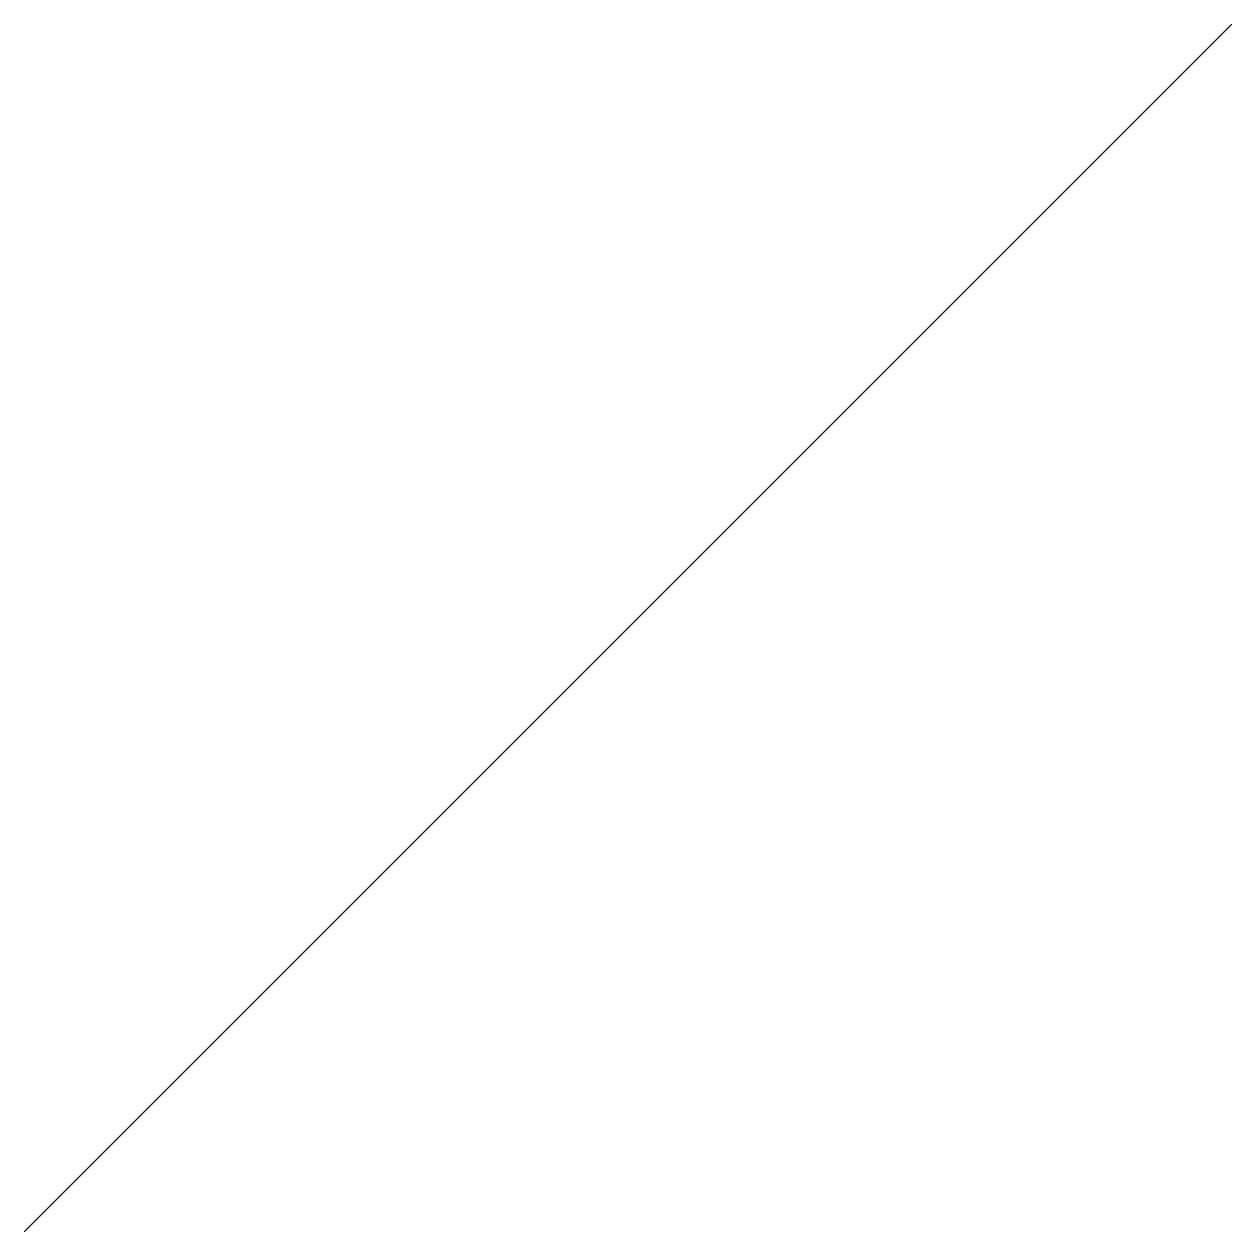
# Model space of a CAD drawing. Extents: x -42.4 to 42.4, y -42.4 to 42.4.
import ezdxf

# ---------------------------------------------------------------- set-up
doc = ezdxf.new("R2010")
doc.units = 0
doc.header["$LTSCALE"] = 500
doc.layers.get('0').update_dxf_attribs({"linetype": 'CONTINUOUS'})

msp = doc.modelspace()

# ---------------------------------------------------------------- linework, layer by layer
at = {"color": 6}
msp.add_line((42.426, 42.426), (-42.426, -42.426), dxfattribs=at)

doc.saveas('drawing.dxf')
